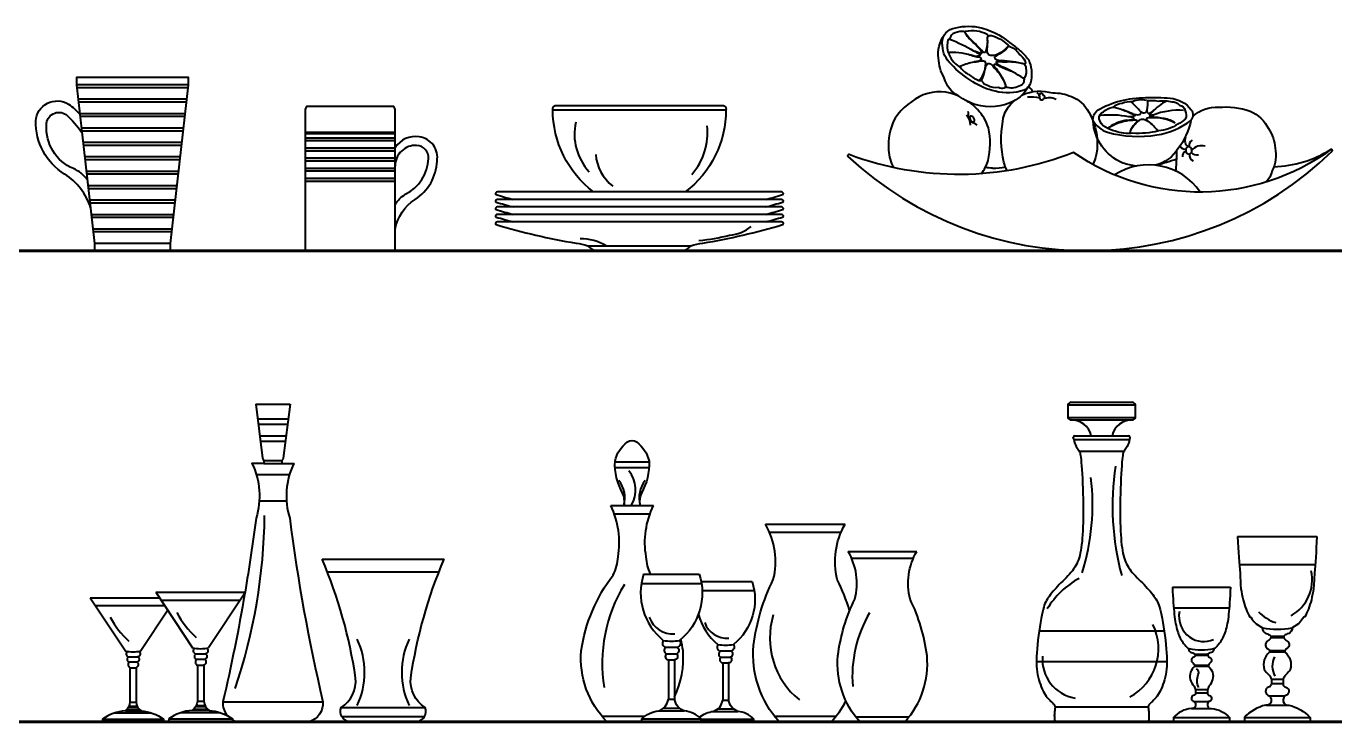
# Model space of a CAD drawing. Header units: millimetres. Extents: x -4763 to 645, y -25 to 217.
# Drawn here: x 308.6 to 399.8, y 103.8 to 152 of the extents above; entities that cross this region are included whole.
import ezdxf

# ---------------------------------------------------------------- set-up
doc = ezdxf.new("R2010")
doc.units = ezdxf.units.MM
doc.header["$LTSCALE"] = 0.5
doc.layers.add('acesssorios_coz', color=250, linetype='Continuous', lineweight=9)

msp = doc.modelspace()

# ---------------------------------------------------------------- hatches: boundary and pattern name
at = {"layer": 'acesssorios_coz', "lineweight": 40}
h = msp.add_hatch(color=7, dxfattribs=at)
h.paths.add_polyline_path([(334.17869, 144.61772), (327.93388, 144.61772), (327.93388, 144.51772), (334.17869, 144.51772)])
h.paths.add_polyline_path([(334.17869, 144.23238), (327.93388, 144.23238), (327.93388, 144.03238), (334.17869, 144.03238)])
h.paths.add_polyline_path([(334.17869, 143.53238), (327.93388, 143.53238), (327.93388, 143.33238), (334.17869, 143.33238)])
h.paths.add_polyline_path([(334.17869, 142.83238), (327.93388, 142.83238), (327.93388, 142.63238), (334.17869, 142.63238)])
h.paths.add_polyline_path([(334.17869, 142.13238), (327.93388, 142.13238), (327.93388, 141.93238), (334.17869, 141.93238)])
h.paths.add_polyline_path([(334.17869, 141.43238), (327.93388, 141.43238), (327.93388, 141.23238), (334.17869, 141.23238)])

# ---------------------------------------------------------------- linework, layer by layer
at = {"layer": 'acesssorios_coz', "color": 7, "lineweight": 40}
for p, q in [((319.85021, 147.89994), (312.10133, 147.89994)), ((319.85021, 147.69994), (312.10133, 147.69994)), ((319.73657, 146.89994), (312.21497, 146.89994)), ((319.71385, 146.69994), (312.2377, 146.69994)), ((319.62294, 145.89994), (312.32861, 145.89994)), ((345.09996, 146.17685), (357.09996, 146.17685)), ((319.60021, 145.69994), (312.35133, 145.69994)), ((319.5093, 144.89994), (312.44224, 144.89994)), ((319.48657, 144.69994), (312.46497, 144.69994)), ((327.93388, 144.61772), (334.17869, 144.61772)), ((327.93388, 144.51772), (334.17869, 144.51772)), ((327.93388, 144.23238), (334.17869, 144.23238)), ((327.93388, 144.03238), (334.17869, 144.03238)), ((319.39566, 143.89994), (312.55588, 143.89994)), ((319.37294, 143.69994), (312.57861, 143.69994)), ((327.93388, 143.53238), (334.17869, 143.53238)), ((327.93388, 143.33238), (334.17869, 143.33238)), ((319.28203, 142.89994), (312.66952, 142.89994)), ((319.2593, 142.69994), (312.69224, 142.69994)), ((327.93388, 142.83238), (334.17869, 142.83238)), ((327.93388, 142.63238), (334.17869, 142.63238)), ((319.16839, 141.89994), (312.78315, 141.89994)), ((319.14566, 141.69994), (312.80588, 141.69994)), ((327.93388, 142.13238), (334.17869, 142.13238)), ((327.93388, 141.93238), (334.17869, 141.93238)), ((327.93388, 141.43238), (334.17869, 141.43238)), ((319.05476, 140.89994), (312.89679, 140.89994)), ((319.03203, 140.69994), (312.91952, 140.69994)), ((327.93388, 141.23238), (334.17869, 141.23238)), ((318.94112, 139.89994), (313.01042, 139.89994)), ((318.91839, 139.69994), (313.03315, 139.69994)), ((318.82748, 138.89994), (313.12406, 138.89994)), ((318.80476, 138.69994), (313.14679, 138.69994)), ((318.71385, 137.89994), (313.2377, 137.89994)), ((318.69112, 137.69994), (313.26042, 137.69994)), ((318.60021, 136.89994), (313.35133, 136.89994)), ((347.52512, 136.74039), (354.6748, 136.74039)), ((381.01581, 125.89974), (385.23975, 125.89974)), ((324.51739, 125.76962), (326.8957, 125.76962)), ((380.79078, 125.7189), (385.46477, 125.7189)), ((324.64838, 124.7414), (326.76471, 124.7414)), ((324.69335, 124.38846), (326.71974, 124.38846)), ((380.79078, 124.85091), (385.46477, 124.85091)), ((381.01581, 124.67008), (385.23975, 124.67008)), ((324.79872, 123.56138), (326.61437, 123.56138)), ((324.84369, 123.20844), (326.5694, 123.20844)), ((381.15994, 123.4086), (381.15994, 123.46642)), ((381.1938, 123.32685), (385.06175, 123.32685)), ((381.27556, 123.58204), (384.97999, 123.58204)), ((385.09561, 123.4086), (385.09561, 123.46642)), ((381.57299, 122.50808), (384.68256, 122.50808)), ((325.08052, 121.85276), (326.33257, 121.85276)), ((325.08052, 121.66339), (326.33257, 121.66339)), ((349.40877, 121.76148), (351.76823, 121.76148)), ((349.41457, 121.37607), (351.76243, 121.37607)), ((324.55267, 120.89082), (326.86042, 120.89082)), ((324.7631, 119.06904), (326.64999, 119.06904)), ((349.10934, 118.73887), (352.07862, 118.73887)), ((349.35407, 118.16075), (351.83389, 118.16075)), ((359.84061, 117.44075), (365.34552, 117.44075)), ((360.1105, 116.90118), (365.07563, 116.90118)), ((392.545, 116.59854), (398.04366, 116.59854)), ((329.11679, 115.02518), (337.57399, 115.02518)), ((365.56734, 115.55789), (370.31477, 115.55789)), ((365.8001, 115.09256), (370.08202, 115.09256)), ((329.47736, 114.14282), (337.21342, 114.14282)), ((351.39462, 113.98564), (355.24722, 113.98564)), ((392.66637, 114.65201), (397.92229, 114.65201)), ((351.23906, 113.33044), (355.40278, 113.33044)), ((355.37907, 113.47422), (358.90839, 113.47422)), ((388.02977, 113.07338), (392.05809, 113.07338)), ((313.04688, 112.33999), (317.85074, 112.33999)), ((313.04688, 112.33999), (315.48862, 108.66109)), ((317.59439, 112.72622), (320.14601, 108.88177)), ((317.59439, 112.72622), (323.80612, 112.72622)), ((317.96158, 112.17299), (323.43893, 112.17299)), ((323.80612, 112.72622), (321.2545, 108.88177)), ((355.45128, 112.85178), (359.05617, 112.85178)), ((313.39825, 111.81058), (318.20211, 111.81058)), ((318.42092, 111.48091), (316.54937, 108.66109)), ((388.11869, 111.64736), (391.96918, 111.64736)), ((378.79653, 110.05039), (387.45902, 110.05039)), ((394.84485, 109.69577), (395.74381, 109.69577)), ((395.74381, 109.57848), (394.84485, 109.57848)), ((353.72522, 108.91001), (352.91662, 108.91001)), ((352.96467, 108.46204), (353.67717, 108.46204)), ((357.46249, 108.65237), (356.69432, 108.65237)), ((394.76098, 108.6904), (395.82767, 108.6904)), ((395.82767, 108.57311), (394.76098, 108.57311)), ((315.68708, 108.2514), (316.35091, 108.2514)), ((316.29882, 107.89089), (315.73917, 107.89089)), ((320.3534, 108.45365), (321.0471, 108.45365)), ((320.99267, 108.07691), (320.40783, 108.07691)), ((320.47393, 107.6691), (320.92658, 107.6691)), ((353.10557, 108.04606), (353.53627, 108.04606)), ((356.73997, 108.22679), (357.41685, 108.22679)), ((356.87382, 107.83162), (357.28299, 107.83162)), ((378.60919, 107.93062), (387.64636, 107.93062)), ((389.56492, 107.66886), (390.52295, 107.66886)), ((390.52295, 107.58293), (389.56688, 107.58293)), ((389.60486, 108.42688), (390.48301, 108.42688)), ((390.48301, 108.34095), (389.60486, 108.34095)), ((315.80241, 107.50064), (316.23557, 107.50064)), ((395.70003, 106.67581), (394.88863, 106.67581)), ((390.45094, 105.96431), (389.63693, 105.96431)), ((389.63693, 105.76286), (390.45094, 105.76286)), ((394.88863, 106.40084), (395.70003, 106.40084)), ((315.73429, 104.83385), (316.3037, 104.83385)), ((315.80241, 105.12069), (316.23557, 105.12069)), ((320.40273, 104.8823), (320.99777, 104.8823)), ((320.47393, 105.18205), (320.92658, 105.18205)), ((322.24526, 105.14411), (329.16783, 105.14411)), ((353.10557, 105.31683), (353.53627, 105.31683)), ((356.87382, 105.23885), (357.28299, 105.23885)), ((389.52981, 105.14594), (390.55806, 105.14594)), ((394.49296, 104.90568), (396.0957, 104.90568)), ((394.7424, 105.55874), (395.84626, 105.55874)), ((313.90336, 103.93884), (318.13462, 103.93884)), ((314.73534, 104.36217), (317.30265, 104.36217)), ((315.48872, 104.52152), (316.54927, 104.52152)), ((315.57473, 104.59801), (316.46326, 104.59801)), ((315.69539, 104.75736), (316.3426, 104.75736)), ((318.48942, 103.94701), (322.91109, 103.94701)), ((319.35884, 104.38939), (322.04167, 104.38939)), ((320.14612, 104.55592), (321.25439, 104.55592)), ((320.236, 104.63585), (321.16451, 104.63585)), ((320.36209, 104.80237), (321.03842, 104.80237)), ((330.4362, 104.75086), (336.25458, 104.75086)), ((330.48376, 104.11469), (336.20702, 104.11469)), ((348.49477, 104.14255), (351.48428, 104.14255)), ((351.26626, 103.9518), (355.37558, 103.9518)), ((352.43738, 104.50768), (354.20446, 104.50768)), ((352.76597, 104.70038), (353.87587, 104.70038)), ((355.37558, 103.94206), (359.03033, 103.94206)), ((356.23904, 104.47015), (357.91777, 104.47015)), ((356.55121, 104.65322), (357.60561, 104.65322)), ((360.43504, 104.14255), (364.75109, 104.14255)), ((366.07998, 104.08952), (369.80214, 104.08952)), ((379.89679, 104.79159), (386.35876, 104.79159)), ((388.09911, 104.0462), (391.98876, 104.0462)), ((389.34706, 104.66751), (390.74081, 104.66751)), ((393.01503, 104.0462), (397.57363, 104.0462)), ((313.90336, 103.75714), (318.12496, 103.75714)), ((318.48942, 103.75714), (322.90099, 103.75714)), ((323.20276, 103.75714), (328.21033, 103.75714)), ((331.01209, 103.75714), (335.67869, 103.75714)), ((348.84061, 103.75714), (352.34736, 103.75714)), ((351.26626, 103.75714), (355.37558, 103.75714)), ((355.12648, 103.75714), (359.03033, 103.75714)), ((360.7779, 103.75714), (364.40823, 103.75714)), ((366.37566, 103.75714), (369.50646, 103.75714)), ((379.88955, 103.75714), (386.36601, 103.75714)), ((388.09911, 103.75714), (391.98876, 103.75714)), ((393.01503, 103.75714), (397.57363, 103.75714))]:
    msp.add_line(p, q, dxfattribs=at)
at = {"layer": 'acesssorios_coz', "color": 7, "lineweight": 60}
for p, q in [((399.75943, 136.39994), (244.53958, 136.39994)), ((399.75943, 103.75714), (244.53958, 103.75714))]:
    msp.add_line(p, q, dxfattribs=at)
at = {"layer": 'acesssorios_coz', "color": 7, "lineweight": 40}
for points in [[(373.23874, 147.11803, -0.21966718), (372.22378, 148.38588, -0.12573822), (371.82908, 149.75235, -0.19344423), (372.21747, 151.34797)], [(372.11205, 150.61005, -0.4052327), (372.80685, 151.80433, -0.11187419), (374.57167, 151.90154, -0.12521211), (376.75336, 150.83224, -0.01536886), (377.39259, 150.34619, -0.06996048), (378.0735, 149.62407, -0.14546162), (378.24025, 148.23537, -0.25521329), (377.75389, 147.52714, -0.14659842), (375.75284, 147.4577, -0.09370881), (374.21037, 148.11039, -0.07056557), (372.68179, 149.34633, -0.21118704), (372.11205, 150.61005)], [(376.66278, 150.59306, -0.05967314), (376.13421, 150.13879, -0.17940154), (375.49591, 149.9306, -0.36799193), (375.25212, 150.06349, 0.0049092), (375.19699, 150.21108, -0.03082449), (375.24554, 150.86123, -0.16149321), (375.24554, 151.27266, 0.21757771), (375.21203, 150.94256, -0.08271326), (375.07782, 150.15573, -0.45121092), (374.87308, 150.21108, 0.04536364), (374.62783, 150.47989, 0.01270854), (373.95777, 151.13871, -0.08488384), (373.66922, 151.55375, 0.12193877), (373.45873, 151.60452, 0.11305103), (372.82725, 151.43044, 0.18353602), (372.58773, 151.07502, -0.03554692), (374.25649, 150.26562, -0.04230817), (374.72277, 150.08457, 0.69284007), (374.8177, 150.14783, 0.1025415), (374.74767, 150.29671, 0.00984161), (374.05352, 151.02389, -0.14604652), (373.66922, 151.55375, -0.41440705), (373.72003, 151.62628, -0.16831399), (375.19347, 151.41549, -0.24298794), (375.24554, 151.27266, -0.19498466), (375.49448, 151.32051, -0.12469086), (376.64219, 150.64593, 0.46553581), (376.71648, 150.57477, -0.16586591), (377.42061, 150.04504, 0.25341362), (377.53929, 149.93435, -0.15168387), (377.84784, 149.43625, -0.34316758), (377.77663, 149.33347, 0.06064989), (376.57781, 149.49251)], [(374.25649, 150.26562, -0.02593871), (374.65947, 150.02923, -0.57701194), (374.61874, 149.90171, -0.16418269), (374.3032, 149.88871, 0.08091615), (372.58773, 150.14656, 0.33354463), (372.55869, 149.97973, 0.17602815), (373.36437, 149.08755, -0.38190512), (373.36801, 149.21949, -0.07448864), (374.30185, 149.48999, 0.18577466), (374.79397, 149.64973, 0.3966691), (374.70694, 149.79204, 0.02323634), (374.3181, 149.85431, 0.04831733), (373.4559, 150.08704)], [(377.00396, 148.78439, -0.02143469), (376.213, 149.09765, 0.05339122), (375.78684, 149.30666, 0.688602), (375.66421, 149.20862, -0.05961496), (376.25906, 148.33794, -0.0421386), (376.46331, 147.8787, 0.42154101), (376.58199, 147.72848, 0.19545414), (377.52346, 147.88661, 0.37339328), (377.76872, 148.22658, 0.73050777), (377.68961, 148.35308, 0.06326803), (376.26943, 149.12584, -0.12167487), (375.86825, 149.40789, -0.97753883), (375.91258, 149.50977, -0.01523838), (376.5798, 149.4924)], [(374.81424, 148.20918, 0.07585191), (375.04755, 149.00264, -0.14066013), (375.19746, 149.34138, -0.36030562), (375.48026, 149.31891, -0.08261183), (375.68632, 149.07885, -0.09101377), (376.28228, 148.29488)], [(378.36645, 147.40992, 0.14325774), (378.04817, 147.76628, -0.14665356), (377.01662, 146.76584, -0.18681779), (374.43695, 146.51227, -0.08924778), (373.23874, 147.11803, 0.19466365), (370.76917, 147.21826, 0.12390043), (368.81303, 145.60045, 0.13634407), (368.36784, 143.36248, 0.13030757), (368.72253, 142.15926, 0.13030757)], [(313.07068, 139.36969, 0.18321003), (311.26915, 141.71256, -0.26065728), (309.26902, 145.3962, -0.55921148), (311.54855, 146.56732, -0.05090415), (312.33337, 145.85801)], [(374.78616, 141.74085, 0.08855477), (375.26157, 142.64794, 0.11157859), (375.28855, 144.91288, 0.12393522), (374.51958, 146.19365, 0.10145282), (373.81081, 146.76168)], [(376.57809, 141.94871, -0.06989271), (376.34327, 142.54534, -0.09347331), (376.27278, 145.36279, -0.20680366), (377.1394, 146.83561)], [(377.60428, 147.18899, -0.18492349), (379.74055, 147.33501, -0.11787402), (381.03743, 147.08144, -0.18878024), (382.23564, 146.01081, -0.17772202), (382.75722, 143.03839)], [(382.52989, 145.39825, -0.24110206), (382.83909, 146.14015, -0.13228884), (386.16179, 147.01315, -0.04381602), (387.87712, 146.97078, -0.21382659), (389.34004, 146.17568, -0.32038292), (389.31437, 145.43188)], [(386.25539, 146.81049, -0.07617632), (387.03537, 146.77931, -0.0901114), (387.98694, 146.71696, -0.24256296), (388.51732, 146.49871, -0.32045988), (388.90731, 146.10898, -0.24670617), (388.92291, 145.53217, -0.09180132), (388.40813, 145.17362, -0.11806647), (387.06657, 144.70594, -0.08238798), (385.27262, 144.55005, -0.1160849), (384.05585, 144.69035, -0.08418132), (383.39874, 144.95851, -0.2481723), (382.96388, 145.54776, -0.38834645), (383.26027, 146.03103, -0.14635153), (383.89986, 146.3584, -0.06959635), (385.24143, 145.88973, -0.07032941), (385.40709, 145.80144, -0.54918355), (385.41814, 145.74257, -0.10703321), (385.0095, 145.68371, 0.07825407), (383.04363, 145.76889, 0.21166594), (382.96524, 145.71373)], [(312.8513, 141.30027, 0.14516095), (311.88315, 142.09207, -0.31735266), (310.01736, 145.11575, -0.61176751), (311.37529, 145.83386, -0.06019028), (312.47681, 144.59574)], [(347.92274, 140.47685, -0.2339032), (345.09996, 146.17685, -0.44632565), (345.32435, 146.47685), (356.87557, 146.47685, -0.44632565), (357.09996, 146.17685, -0.2339032), (354.27718, 140.47685)], [(389.43829, 145.71812, -0.19334224), (391.22762, 146.34388, -0.10711337), (393.41018, 146.08134, -0.17595866), (394.68333, 144.86961, -0.13581881), (395.14814, 143.51651, -0.1745798), (394.94605, 141.96146, -0.16712795), (394.46443, 141.14216)], [(385.53443, 142.26949, -0.05645787), (384.59197, 142.48233, -0.28613743), (382.52989, 145.39825, 0.1619699), (383.5397, 144.61114, 0.10695032), (386.95317, 144.4316, 0.12680612), (389.31437, 145.43188, -0.10777992), (388.41609, 143.45697, -0.19660373), (386.85051, 142.32844)], [(383.58263, 144.85664, -0.3777422), (383.70531, 144.98584, -0.13033282), (385.27262, 145.45423, -0.12481238), (385.51053, 145.47076, -0.37724069), (385.57089, 145.40289, -0.17976445), (385.48035, 145.24455, 0.03871941), (385.31728, 145.06513, 0.12457065), (385.06889, 144.53411, 0.03302684), (385.11574, 144.67799, -0.12638449), (385.70671, 145.41797, -0.21104739), (385.95194, 145.51816, -0.20553592), (386.22052, 145.44173, -0.03632929), (386.623, 145.14959)], [(334.17869, 137.89994, -0.20769257), (335.55233, 139.96176, 0.24707565), (337.07973, 142.6063, 0.43025517), (335.84323, 144.29682, 0.30660533), (334.17869, 143.53238, 0.30660533)], [(334.17869, 139.60687, -0.11290477), (334.86967, 140.31135, 0.27724823), (336.48456, 142.79397, 0.41886567), (335.66363, 143.70417, 0.43375491), (334.17869, 142.2715, 0.43375491)], [(399.03984, 143.43265, -0.31969755), (381.17253, 143.21529, -0.18762377), (365.63562, 143.06807, 0.82208973), (365.55275, 142.93474, 0.40030499), (399.09566, 143.29535)], [(388.32916, 143.05621, -0.01784544), (388.34746, 143.35277, -0.01784544)], [(382.75722, 143.03839, -0.04428831), (382.51622, 142.38158, -0.04428831)], [(359.85681, 139.95762, 0.00682577), (361.02175, 140.29126, 0.56585548), (361.07469, 140.37628, 0.33806657), (360.88111, 140.47685), (341.31881, 140.47685, 0.33806657), (341.12523, 140.37628, 0.56004989), (341.17817, 140.29126, 0.00682577), (342.34311, 139.95762)], [(359.85681, 139.4384, 0.00682577), (361.02175, 139.77204, 0.56585548), (361.07469, 139.85706, 0.33806657), (360.88111, 139.95762), (341.31881, 139.95762, 0.33806657), (341.12523, 139.85706, 0.56004989), (341.17817, 139.77204, 0.00682577), (342.34311, 139.4384)], [(359.85681, 138.91917, 0.00682577), (361.02175, 139.25281, 0.56585548), (361.07469, 139.33783, 0.33806657), (360.88111, 139.4384), (341.31881, 139.4384, 0.33806657), (341.12523, 139.33783, 0.56004989), (341.17817, 139.25281, 0.00682577), (342.34311, 138.91917)], [(359.85681, 138.39994, 0.00682577), (361.02175, 138.73358, 0.56585548), (361.07469, 138.8186, 0.33806657), (360.88111, 138.91917), (341.31881, 138.91917, 0.33806657), (341.12523, 138.8186, 0.56004989), (341.17817, 138.73358, 0.00682577), (342.34311, 138.39994)], [(361.02175, 138.21436, 0.56004989), (361.07469, 138.29938, 0.33806657), (360.88111, 138.39994), (341.31881, 138.39994, 0.33806657), (341.12523, 138.29938, 0.56004989), (341.17817, 138.21436, 0.03202058), (346.70951, 136.92759, -0.0483831), (347.52512, 136.74039, 0.13943558), (348.06177, 136.39994), (354.13816, 136.39994, 0.13943558), (354.6748, 136.74039, -0.0483831), (355.49041, 136.92759, 0.03202058), (361.02175, 138.21436)], [(381.01581, 125.89974, 0.28896052), (380.79078, 125.7189), (380.79078, 124.85091, 0.28896052), (381.01581, 124.67008, 0.28896052)], [(385.23975, 124.67008, 0.28896052), (385.46477, 124.85091), (385.46477, 125.7189, 0.28896052), (385.23975, 125.89974, 0.28896052)], [(324.51739, 125.76962), (324.99601, 122.0128, 0.10116256), (325.08052, 121.85276), (325.08052, 121.66339), (324.25068, 121.66339, -0.19011448), (324.54327, 117.86603, -0.01009289), (323.77348, 112.72622, -0.01009289)], [(326.8957, 125.76962), (326.41708, 122.0128, -0.10116256), (326.33257, 121.85276), (326.33257, 121.66339), (327.16241, 121.66339, 0.19011448), (326.86982, 117.86603, 0.02511921), (329.16783, 105.14411, -0.36363411), (328.21033, 103.75714)], [(350.04321, 118.73887, 0.14501747), (349.94026, 119.59465, -0.14027671), (349.41094, 121.81827, -0.18437674), (350.272, 123.1503, -0.31604941), (350.905, 123.1503, -0.18437674), (351.76606, 121.81827, -0.14027671), (351.23674, 119.59465, 0.14501747), (351.13379, 118.73887)], [(348.84061, 103.75714, -0.21604832), (347.06457, 108.67326, -0.12761158), (349.28461, 113.92205, 0.09345883), (349.61762, 115.1788, 0.15742759), (349.10934, 118.73887, 0.15742759)], [(351.87377, 113.98564, -0.08841927), (351.57034, 115.1788, -0.15742759), (352.07862, 118.73887)], [(360.7779, 103.75714, -0.20912499), (359.01509, 109.04386, -0.08539901), (360.37787, 113.60591, 0.19379588), (359.84061, 117.44075, 0.15502391)], [(365.66624, 111.44354, 0.04149549), (364.80827, 113.60591, -0.19379588), (365.34552, 117.44075)], [(392.545, 116.59854), (392.5666, 116.19691), (392.58757, 115.82319), (392.60831, 115.47528), (392.62923, 115.15108), (392.65074, 114.84851), (392.67325, 114.56545), (392.69718, 114.29983), (392.72293, 114.04954), (392.75088, 113.22552), (392.78127, 113.00112), (392.8143, 112.78835), (392.85017, 112.58643), (392.8891, 112.39455), (392.93129, 112.21191), (392.97694, 112.0377), (393.02625, 111.87114), (393.07935, 111.71158), (393.13602, 111.55906), (393.19597, 111.41374), (393.2589, 111.27582), (393.32451, 111.14549), (393.39249, 111.02293), (393.46257, 110.99388), (393.53443, 110.88742), (393.6076, 110.78919), (393.68093, 110.69888), (393.75306, 110.61608), (393.82266, 110.54038), (394.264, 110.26814), (394.264, 110.14818, 0.25389954), (394.61841, 109.8382, -0.11726254), (394.84485, 109.69577), (394.84485, 109.57848, -0.19396828), (394.66873, 109.38997, 0.55196429), (394.59954, 108.82865, -0.19803375), (394.76098, 108.6904), (394.76098, 108.57311, 0.29877609), (394.38845, 107.38419, 0.08797118), (394.70902, 107.00503, -0.13119328), (394.88863, 106.67581), (394.88863, 106.40084, -0.38403873), (394.69079, 106.15164, 0.76357459), (394.7424, 105.55874, -0.17954348), (394.88003, 105.29236), (394.88003, 105.15487, -0.37024512), (394.49296, 104.90568, 0.14785921), (393.01503, 104.0462), (393.01503, 103.75714)], [(398.04366, 116.59854), (398.02205, 116.19691), (398.00109, 115.82319), (397.98035, 115.47528), (397.95943, 115.15108), (397.93792, 114.84851), (397.9154, 114.56545), (397.89148, 114.29983), (397.86573, 114.04954), (397.83778, 113.22552), (397.80739, 113.00112), (397.77436, 112.78835), (397.73848, 112.58643), (397.69956, 112.39455), (397.65737, 112.21191), (397.61172, 112.0377), (397.56241, 111.87114), (397.50931, 111.71158), (397.45263, 111.55906), (397.39268, 111.41374), (397.32976, 111.27582), (397.26415, 111.14549), (397.19616, 111.02293), (397.12609, 110.99388), (397.05423, 110.88742), (396.98106, 110.78919), (396.90773, 110.69888), (396.8356, 110.61608), (396.766, 110.54038), (396.32466, 110.26814), (396.32466, 110.14818, -0.25389954), (395.97025, 109.8382, 0.11726254), (395.74381, 109.69577), (395.74381, 109.57848, 0.19396828), (395.91993, 109.38997, -0.55196429), (395.98911, 108.82865, 0.19803375), (395.82767, 108.6904), (395.82767, 108.57311, -0.29877609), (396.20021, 107.38419, -0.08797118), (395.87964, 107.00503, 0.13119328), (395.70003, 106.67581), (395.70003, 106.40084, 0.38403873), (395.89787, 106.15164, -0.76357459), (395.84626, 105.55874, 0.17954348), (395.70863, 105.29236), (395.70863, 105.15487, 0.37024512), (396.0957, 104.90568, -0.14785921), (397.57363, 104.0462), (397.57363, 103.75714)], [(331.01209, 103.75714, -0.48380821), (330.4362, 104.75086, 0.28694982), (331.43092, 106.79061, 0.06420072), (329.11679, 115.02518, 0.06420072)], [(335.67869, 103.75714, 0.48380821), (336.25458, 104.75086, -0.28694982), (335.25985, 106.79061, -0.06420072), (337.57399, 115.02518, -0.06420072)], [(366.37566, 103.75714, -0.20912499), (364.85541, 108.3164, -0.08539901), (366.03067, 112.25072, 0.19379588), (365.56734, 115.55789, 0.15502391)], [(369.50646, 103.75714, 0.20912499), (371.0267, 108.3164, 0.08539901), (369.85144, 112.25072, -0.19379588), (370.31477, 115.55789, -0.15502391)], [(351.39462, 113.98564, 0.31097832), (352.75592, 109.39243, 0.52759264), (352.91662, 108.91001, 0.56319444), (352.96467, 108.46204, 0.62857659), (353.10557, 108.04606), (353.10557, 105.31683)], [(355.24722, 113.98564, -0.31097832), (353.88592, 109.39243, -0.52759264), (353.72522, 108.91001, -0.56319444), (353.67717, 108.46204, -0.62857659), (353.53627, 108.04606), (353.53627, 105.31683)], [(358.90839, 113.47422, -0.31097832), (357.61516, 109.11066, -0.52759264), (357.46249, 108.65237, -0.56319444), (357.41685, 108.22679, -0.62857659), (357.28299, 107.83162), (357.28299, 105.23885)], [(388.02977, 113.07338), (388.0456, 112.77915), (388.06096, 112.50536), (388.07615, 112.25048), (388.09148, 112.01298), (388.10724, 111.79131), (388.12373, 111.58395), (388.14126, 111.38935), (388.16013, 111.20599), (388.1806, 111.03248), (388.20286, 110.86809), (388.22706, 110.71222), (388.25334, 110.56429), (388.28186, 110.42372), (388.31277, 110.28991), (388.34621, 110.16229), (388.38234, 110.04027), (388.42124, 109.92338), (388.46276, 109.81163), (388.50668, 109.70517), (388.55278, 109.60414), (388.60084, 109.50866), (388.65065, 109.41887), (388.70198, 109.33491), (388.75463, 109.25692), (388.80824, 109.18496), (388.86195, 109.11879), (388.9148, 109.05814), (388.96579, 109.00268), (389.01394, 108.95213), (389.05828, 108.90618), (389.09782, 108.86453), (389.17933, 108.82689), (389.17933, 108.82689), (389.17933, 108.71535, 0.27514574), (389.43897, 108.53122, -0.11726254), (389.60486, 108.42688), (389.60486, 108.34095, -0.19396828), (389.47583, 108.20285, 0.61739744), (389.4359, 107.83458, -0.1468222), (389.56492, 107.66886), (389.56492, 107.58293, 0.2901822), (389.2705, 106.69045, 0.12354094), (389.54083, 106.21784, 0.00385254), (389.63693, 105.96431), (389.63693, 105.76286, -0.38403873), (389.492, 105.58031, 0.76357459), (389.52981, 105.14594, -0.17954348), (389.63063, 104.95079), (389.63063, 104.85007, -0.37024512), (389.34706, 104.66751, 0.18775106), (388.09911, 104.0462), (388.09911, 103.75714)], [(392.05809, 113.07338), (392.04227, 112.77915), (392.02691, 112.50536), (392.01172, 112.25048), (391.99639, 112.01298), (391.98063, 111.79131), (391.96414, 111.58395), (391.94661, 111.38935), (391.92774, 111.20599), (391.90727, 111.03248), (391.88501, 110.86809), (391.86081, 110.71222), (391.83452, 110.56429), (391.806, 110.42372), (391.7751, 110.28991), (391.74166, 110.16229), (391.70553, 110.04027), (391.66663, 109.92338), (391.62511, 109.81163), (391.58119, 109.70517), (391.53509, 109.60414), (391.48703, 109.50866), (391.43722, 109.41887), (391.38588, 109.33491), (391.33324, 109.25692), (391.27963, 109.18496), (391.22591, 109.11879), (391.17307, 109.05814), (391.12208, 109.00268), (391.07393, 108.95213), (391.02959, 108.90618), (390.99005, 108.86453), (390.90854, 108.82689), (390.90854, 108.82689), (390.90854, 108.71535, -0.27514574), (390.6489, 108.53122, 0.11726254), (390.48301, 108.42688), (390.48301, 108.34095, 0.19396828), (390.61203, 108.20285, -0.61739744), (390.65197, 107.83458, 0.1468222), (390.52295, 107.66886), (390.52295, 107.58293, -0.2901822), (390.81737, 106.69045, -0.12354094), (390.54703, 106.21784, -0.00385254), (390.45094, 105.96431), (390.45094, 105.76286, 0.38403873), (390.59587, 105.58031, -0.76357459), (390.55806, 105.14594, 0.17954348), (390.45724, 104.95079), (390.45724, 104.85007, 0.37024512), (390.74081, 104.66751, -0.18775106), (391.98876, 104.0462), (391.98876, 103.75714)], [(323.76218, 112.66002, -0.01489207), (322.24526, 105.14411, 0.20234945), (322.55255, 104.1714)], [(355.18684, 111.19689, 0.15889726), (356.54166, 109.11066, 0.52759264), (356.69432, 108.65237, 0.56319444), (356.73997, 108.22679, 0.62857659), (356.87382, 107.83162), (356.87382, 105.23885)], [(388.51502, 111.39291, 0.29446056), (389.23455, 109.62339, 0.27215768), (390.88147, 109.46013, 0.19459058)], [(353.53627, 105.46979, 0.13081016), (354.12339, 108.67326, 0.01781655), (353.97714, 109.46829)], [(315.63135, 108.63222, 0.66037591), (315.68708, 108.2514, 0.60603986), (315.73917, 107.89089, 0.51898118), (315.80241, 107.50064), (315.80241, 105.12069, -0.23012824), (315.46373, 104.50306, 0.14072225), (313.90336, 103.93884), (313.90336, 103.75714)], [(316.40663, 108.63222, -0.66037591), (316.35091, 108.2514, -0.60603986), (316.29882, 107.89089, -0.51898118), (316.23557, 107.50064), (316.23557, 105.12069, 0.23012824), (316.57426, 104.50306, -0.14072225), (318.13462, 103.93884), (318.13462, 103.75714)], [(320.29517, 108.8516, 0.66037591), (320.3534, 108.45365, 0.60603986), (320.40783, 108.07691, 0.51898118), (320.47393, 107.6691), (320.47393, 105.18205, -0.23012824), (320.12, 104.53663, 0.14072225), (318.48942, 103.94701), (318.48942, 103.75714)], [(321.10534, 108.8516, -0.66037591), (321.0471, 108.45365, -0.60603986), (320.99267, 108.07691, -0.51898118), (320.92658, 107.6691), (320.92658, 105.18205, 0.23012824), (321.28051, 104.53663, -0.14072225), (322.91109, 103.94701), (322.91109, 103.75714)], [(389.85583, 106.12242, -0.21353048), (389.82298, 107.03186, 0.40485492), (389.69628, 107.41626, 0.40485492)], [(351.26626, 103.75714), (351.26626, 103.9518, -0.17832976), (352.43738, 104.50768, 0.27507178), (353.10557, 105.31683, 0.28974725)], [(355.37558, 103.75714), (355.37558, 103.9518, 0.17832976), (354.20446, 104.50768, -0.27507178), (353.53627, 105.31683, -0.28974725)], [(355.25709, 104.06281, -0.1526717), (356.23904, 104.47015, 0.27507178), (356.87382, 105.23885)], [(359.03033, 103.75714), (359.03033, 103.94206, 0.17832976), (357.91777, 104.47015, -0.27507178), (357.28299, 105.23885, -0.28974725)], [(364.40823, 103.75714, 0.06345312), (365.4115, 105.20051, 0.06345312)], [(322.91109, 103.87686, 0.06030019), (323.20276, 103.75714)]]:
    msp.add_lwpolyline(points, format="xyb", dxfattribs=at)
msp.add_lwpolyline([(318.60021, 136.39994), (318.60021, 136.89994), (319.85021, 147.89994), (319.85021, 148.39994), (312.10133, 148.39994), (312.10133, 147.89994), (313.35133, 136.89994), (313.35133, 136.39994)], close=True, dxfattribs=at)
msp.add_lwpolyline([(327.93388, 146.20028), (327.93388, 136.39994), (334.17869, 136.39994), (334.17869, 146.19994, 0.08746477), (334.07869, 146.39994), (328.041, 146.39994, 0.02060638)], format="xyb", close=True, dxfattribs=at)
for points in [[(381.1938, 123.32685), (381.22631, 123.17868), (381.26552, 123.05036), (381.30957, 122.93951), (381.35664, 122.84376), (381.40487, 122.76075), (381.45242, 122.6881), (381.49745, 122.62344), (381.5381, 122.5644), (381.57299, 122.50808), (381.60257, 122.44934), (381.62774, 122.38254), (381.6494, 122.30202), (381.66846, 122.20212), (381.68583, 122.07718), (381.70239, 121.92154), (381.71907, 121.72954), (381.73652, 121.49748), (381.75444, 121.22953), (381.77229, 120.9318), (381.78953, 120.61041), (381.80562, 120.27147), (381.82002, 119.9211), (381.83219, 119.56543), (381.84159, 119.21057), (381.84778, 118.86182), (381.85073, 118.52125), (381.85052, 118.1901), (381.84723, 117.86963), (381.84092, 117.56107), (381.83168, 117.26569), (381.81958, 116.98472), (381.80469, 116.71941), (381.78705, 116.47065), (381.76644, 116.23787), (381.74261, 116.02015), (381.71531, 115.81654), (381.68429, 115.62613), (381.64929, 115.44798), (381.61005, 115.28116), (381.56634, 115.12474), (381.51783, 114.97772), (381.46408, 114.83881), (381.40458, 114.70668), (381.33881, 114.57995), (381.26627, 114.45728), (381.18645, 114.33732), (381.09884, 114.21871), (381.00294, 114.10011), (380.89862, 113.98044), (380.78732, 113.85981), (380.67085, 113.73861), (380.55103, 113.61725), (380.42968, 113.49611), (380.30861, 113.37559), (380.18965, 113.25608), (380.07461, 113.13797), (379.96502, 113.02161), (379.86127, 112.90714), (379.76347, 112.79463), (379.67172, 112.68417), (379.58612, 112.57583), (379.50677, 112.46971), (379.43377, 112.36589), (379.36724, 112.26444), (379.30708, 112.16466), (379.25239, 112.06274), (379.20212, 111.95406), (379.15518, 111.83401), (379.11048, 111.69798), (379.06697, 111.54136), (379.02355, 111.35955), (378.97916, 111.14794), (378.93307, 110.90383), (378.88609, 110.63217), (378.83937, 110.33984), (378.79406, 110.0337), (378.75132, 109.72064), (378.71231, 109.4075), (378.67818, 109.10118), (378.6501, 108.80852), (378.62903, 108.53493), (378.61522, 108.27983), (378.60874, 108.04116), (378.60965, 107.81687), (378.61802, 107.60492), (378.6339, 107.40323), (378.65737, 107.20976), (378.68849, 107.02246), (378.72717, 106.83977), (378.77272, 106.66215), (378.82432, 106.49056), (378.88112, 106.32598), (378.9423, 106.16935), (379.00701, 106.02165), (379.07441, 105.88384), (379.14368, 105.75687), (379.21398, 105.64146), (379.28448, 105.53721), (379.35432, 105.44349), (379.4227, 105.35967), (379.48875, 105.28508), (379.55166, 105.2191), (379.61059, 105.16108), (379.66469, 105.11038), (379.71328, 105.06621), (379.75621, 105.02718), (379.79348, 104.99173), (379.8251, 104.95835), (379.85107, 104.92548), (379.87138, 104.89158), (379.88603, 104.85511), (379.89503, 104.81453), (379.89855, 104.76864), (379.89747, 104.71758), (379.89286, 104.66184), (379.88577, 104.60189), (379.87728, 104.53821), (379.86842, 104.4713), (379.86028, 104.40162), (379.8539, 104.32966), (379.85014, 104.25596), (379.84906, 104.18127), (379.85047, 104.10638), (379.85424, 104.0321), (379.86019, 103.95924), (379.86817, 103.88858), (379.878, 103.82095), (379.88955, 103.75714)], [(385.06175, 123.32685), (385.02924, 123.17868), (384.99004, 123.05036), (384.94598, 122.93951), (384.89891, 122.84376), (384.85068, 122.76075), (384.80313, 122.6881), (384.75811, 122.62344), (384.71745, 122.5644), (384.68256, 122.50808), (384.65298, 122.44934), (384.62781, 122.38254), (384.60615, 122.30202), (384.58709, 122.20212), (384.56973, 122.07718), (384.55316, 121.92154), (384.53648, 121.72954), (384.51904, 121.49748), (384.50112, 121.22953), (384.48326, 120.9318), (384.46602, 120.61041), (384.44993, 120.27147), (384.43553, 119.9211), (384.42336, 119.56543), (384.41396, 119.21057), (384.40777, 118.86182), (384.40482, 118.52125), (384.40503, 118.1901), (384.40833, 117.86963), (384.41463, 117.56107), (384.42387, 117.26569), (384.43597, 116.98472), (384.45086, 116.71941), (384.46851, 116.47065), (384.48912, 116.23787), (384.51295, 116.02015), (384.54024, 115.81654), (384.57127, 115.62613), (384.60627, 115.44798), (384.6455, 115.28116), (384.68922, 115.12474), (384.73772, 114.97772), (384.79147, 114.83881), (384.85097, 114.70668), (384.91674, 114.57995), (384.98928, 114.45728), (385.0691, 114.33732), (385.15671, 114.21871), (385.25261, 114.10011), (385.35693, 113.98044), (385.46823, 113.85981), (385.5847, 113.73861), (385.70452, 113.61725), (385.82588, 113.49611), (385.94694, 113.37559), (386.06591, 113.25608), (386.18095, 113.13797), (386.29054, 113.02161), (386.39428, 112.90714), (386.49208, 112.79463), (386.58384, 112.68417), (386.66944, 112.57583), (386.74879, 112.46971), (386.82178, 112.36589), (386.88831, 112.26444), (386.94848, 112.16466), (387.00316, 112.06274), (387.05343, 111.95406), (387.10038, 111.83401), (387.14507, 111.69798), (387.18858, 111.54136), (387.232, 111.35955), (387.2764, 111.14794), (387.32248, 110.90383), (387.36946, 110.63217), (387.41618, 110.33984), (387.46149, 110.0337), (387.50423, 109.72064), (387.54324, 109.4075), (387.57737, 109.10118), (387.60545, 108.80852), (387.62652, 108.53493), (387.64033, 108.27983), (387.64681, 108.04116), (387.6459, 107.81687), (387.63753, 107.60492), (387.62165, 107.40323), (387.59818, 107.20976), (387.56706, 107.02246), (387.52838, 106.83977), (387.48283, 106.66215), (387.43123, 106.49056), (387.37443, 106.32598), (387.31326, 106.16935), (387.24855, 106.02165), (387.18114, 105.88384), (387.11187, 105.75687), (387.04157, 105.64146), (386.97108, 105.53721), (386.90123, 105.44349), (386.83286, 105.35967), (386.7668, 105.28508), (386.70389, 105.2191), (386.64497, 105.16108), (386.59086, 105.11038), (386.54228, 105.06621), (386.49934, 105.02718), (386.46207, 104.99173), (386.43045, 104.95835), (386.40448, 104.92548), (386.38417, 104.89158), (386.36952, 104.85511), (386.36052, 104.81453), (386.357, 104.76864), (386.35808, 104.71758), (386.36269, 104.66184), (386.36978, 104.60189), (386.37828, 104.53821), (386.38713, 104.4713), (386.39528, 104.40162), (386.40166, 104.32966), (386.40541, 104.25596), (386.4065, 104.18127), (386.40508, 104.10638), (386.40131, 104.0321), (386.39536, 103.95924), (386.38739, 103.88858), (386.37755, 103.82095), (386.36601, 103.75714)]]:
    msp.add_lwpolyline(points, dxfattribs=at)
for centre, radius, start, end in [((373.6644, 150.52938), 1.24582, 167.1414458, 197.8956252), ((372.66376, 150.86632), 0.22211, 110.0188095, 195.5882285), ((375.50338, 151.26415), 1.3383, 295.7806576, 329.5635063), ((372.53329, 150.23736), 0.10587, 239.0555545, 300.9444455), ((375.15498, 142.45117), 7.09034, 91.5109274, 96.9107406), ((374.97728, 149.42896), 0.11047, 7.9097873, 94.8074747), ((375.83447, 149.81501), 0.13216, 170.1726895, 255.6722874), ((377.5856, 147.03831), 3.37274, 116.4096114, 123.9045572), ((376.15432, 150.19291), 0.61667, 235.1299083, 272.83143), ((375.911, 142.46271), 7.11955, 74.808604, 87.7960864), ((374.58544, 149.97252), 1.50805, 215.9327688, 244.9713269), ((375.20044, 149.96797), 1.85061, 227.3840748, 251.7178896), ((373.72374, 149.20614), 1.33936, 311.9981369, 351.2609506), ((382.77838, 148.53972), 7.74468, 173.293535, 176.5731683), ((377.8783, 149.32784), 0.10182, 176.8316951, 252.5940325), ((376.95038, 148.81117), 0.96866, 333.3575358, 14.6859866), ((377.73782, 149.1142), 0.16023, 338.9881842, 46.6366799), ((374.68489, 148.34124), 0.14575, 243.525787, 328.9742752), ((375.02446, 148.25425), 0.21499, 176.8377929, 207.3671894), ((375.38319, 148.49315), 0.64513, 211.5669951, 254.729515), ((375.84859, 149.15635), 1.43397, 243.7019463, 275.2863689), ((376.22118, 148.20678), 0.53535, 243.3082709, 287.7284264), ((376.35749, 147.81661), 0.12269, 282.5722362, 30.4029942), ((377.72626, 148.5207), 0.16969, 256.1433673, 302.0027856), ((378.2123, 144.60975), 2.44066, 75.1366741, 95.4976845), ((378.43119, 147.00289), 0.40861, 355.2065519, 54.3725248), ((378.94527, 147.15536), 0.13782, 359.2495169, 176.6912555), ((378.96371, 146.97895), 0.12576, 184.6532312, 335.3437388), ((379.47495, 145.91552), 1.08609, 63.114171, 111.4368042), ((379.07638, 147.04011), 0.11364, 308.2083267, 86.6205378), ((385.18835, 145.01047), 1.72413, 87.1984108, 112.1088649), ((385.86171, 145.46241), 1.4001, 74.3333078, 114.8819252), ((384.26276, 146.64021), 2.06224, 346.8581808, 4.9100273), ((389.60571, 143.19569), 4.09994, 118.9862039, 136.2263075), ((372.98793, 145.9119), 0.90954, 345.6726274, 9.2966932), ((384.73503, 145.16157), 1.45943, 97.7020195, 124.9081909), ((380.58255, 135.24777), 11.63386, 66.1907961, 69.8668933), ((374.20049, 135.45521), 15.72597, 42.3078455, 45.6916062), ((385.59085, 146.66846), 0.83716, 248.1331129, 279.1303749), ((385.73024, 145.98005), 0.1383, 267.2864648, 332.1706884), ((386.11022, 146.43474), 0.48336, 234.6345307, 266.5091422), ((385.7119, 145.95514), 0.14612, 344.2523984, 35.7764939), ((386.05586, 146.16602), 0.21519, 276.6507645, 1.4155728), ((386.48472, 146.09322), 0.22756, 159.9253271, 219.4608908), ((386.40843, 146.08965), 0.17256, 234.8286599, 284.8334517), ((386.46697, 145.84208), 0.02945, 96.4756954, 275.8182031), ((385.89934, 147.01342), 1.22289, 296.8995066, 316.7706793), ((385.75282, 146.85733), 1.21551, 305.7890627, 317.2390473), ((388.39538, 141.79635), 4.34015, 84.5547563, 112.9314169), ((350.46414, 144.48987), 3.86517, 167.8419574, 222.6216567), ((351.55041, 144.54723), 4.26865, 318.0726227, 6.9413949), ((372.83622, 145.05248), 1.21219, 2.3235892, 39.0502635), ((374.08425, 145.54275), 0.18438, 13.8749648, 158.6042199), ((374.27362, 145.62399), 0.29259, 166.886512, 268.1612256), ((373.96859, 144.52393), 0.78907, 47.0640312, 86.2314957), ((374.14922, 145.45883), 0.17154, 275.4240474, 48.3335594), ((385.18149, 142.68662), 2.74628, 111.7551567, 123.5615156), ((385.2301, 142.95372), 2.52034, 99.4084639, 115.0337755), ((384.74391, 147.56276), 2.1239, 272.0017002, 285.6004456), ((385.02938, 144.91082), 0.77314, 66.9102053, 91.4728985), ((385.31635, 145.57082), 0.05373, 268.6459045, 72.4172158), ((386.3095, 145.52674), 0.08142, 119.9743483, 237.8207829), ((383.44388, 141.82139), 4.60313, 40.2202774, 52.1847827), ((386.436, 145.00086), 0.6194, 78.5805913, 105.6588204), ((386.50357, 145.71145), 0.04448, 108.5543611, 237.1584671), ((386.61257, 146.27165), 0.48052, 252.7354235, 285.3088653), ((386.92924, 146.81264), 1.22418, 248.4437174, 253.0054318), ((386.76368, 144.87504), 0.92039, 93.094874, 107.3362455), ((386.78472, 142.59574), 3.02073, 61.3590531, 94.292181), ((386.69118, 142.13271), 3.51124, 77.2148959, 91.9544073), ((387.13019, 143.62617), 1.96009, 55.7755023, 80.0698137), ((386.89945, 144.72152), 0.09342, 338.6727687, 50.6463811), ((389.34629, 144.02097), 0.45974, 151.0425324, 241.3561504), ((389.58925, 143.71301), 0.40237, 119.9077319, 196.1432787), ((388.87, 143.77564), 0.33304, 200.7537071, 286.3612843), ((389.21361, 142.90283), 0.4947, 122.1408447, 179.6654576), ((389.21801, 143.36291), 0.27073, 109.8878569, 267.6158484), ((389.10826, 143.34601), 0.27205, 291.2237352, 86.27997), ((389.6586, 143.04143), 0.45472, 173.5629919, 245.4211901), ((389.72308, 143.55364), 0.51357, 222.2478263, 282.3832474), ((390.0353, 142.80678), 0.87145, 72.4542251, 138.9339152), ((394.86915, 149.94154), 7.71795, 271.4303023, 302.3333315), ((399.03984, 143.35265), 0.08, 314.2488786, 122.3333315), ((351.19405, 143.33362), 3.13254, 184.7073239, 231.5821409), ((375.52476, 148.18361), 6.06177, 270.4601634, 278.8559524), ((386.38355, 138.03315), 4.3206, 34.281428, 123.0612038), ((378.6992, 170.97595), 29.80177, 285.9630076, 288.8501318), ((379.42056, 142.95155), 8.90921, 353.3526001, 0.673092), ((374.73616, 134.58246), 7.58592, 83.6632057, 87.5220684), ((357.06684, 140.26877), 2.81293, 275.7598512, 309.2992647), ((347.14637, 134.13414), 3.08517, 57.4608443, 92.8066817), ((352.85596, 157.10137), 20.13897, 276.7626272, 282.8916818), ((381.04437, 123.28666), 1.38371, 12.3257578, 91.1830147), ((385.21118, 123.28666), 1.38371, 88.8169853, 167.6742422), ((381.27556, 123.46642), 0.11562, 90, 180), ((381.27556, 123.4086), 0.11562, 180, 225), ((384.97999, 123.46642), 0.11562, 0, 90), ((384.97999, 123.4086), 0.11562, 315, 0), ((402.14326, 118.66736), 18.26374, 171.1694925, 195.1965923), ((348.08892, 119.25603), 2.00902, 345.082944, 37.7895784), ((348.64097, 119.81586), 2.1836, 330.4476973, 37.7507546), ((353.08808, 119.25603), 2.00902, 142.2104216, 194.917056), ((366.73429, 118.78827), 15.76206, 342.5827014, 6.9124579), ((286.56745, 118.42758), 38.56416, 341.2751528, 359.4306233), ((394.86477, 113.58892), 2.8492, 299.1956713, 12.5326764), ((358.92454, 107.82704), 10.40003, 148.5007209, 189.3955928), ((384.46026, 108.45656), 5.98398, 118.9576493, 148.4937042), ((393.92599, 113.22092), 2.70699, 182.9142434, 183.1242893), ((324.3088, 114.04876), 5.92578, 207.3611118, 228.7330363), ((374.55008, 106.89872), 8.69842, 149.5509638, 184.6062508), ((395.96786, 113.22092), 2.70699, 222.968731, 253.2733414), ((319.47215, 113.60558), 5.67061, 207.3611118, 228.7330363), ((353.40906, 111.56839), 1.72053, 199.5576163, 274.6847728), ((357.16214, 111.17782), 1.6345, 199.5576163, 274.6847728), ((365.67181, 109.55784), 5.53274, 163.2310134, 230.8893604), ((383.26943, 108.81374), 3.7971, 298.5007779, 26.2097103), ((326.6101, 107.1812), 5.44924, 335.0194826, 24.9805174), ((340.08068, 107.1812), 5.44924, 155.0194826, 204.9805174), ((353.32092, 112.91851), 3.57106, 260.8965981, 279.1034019), ((395.29433, 115.41359), 5.2476, 258.6768344, 281.3231656), ((316.01899, 110.9156), 2.31605, 256.7617471, 283.2382529), ((320.70025, 111.23773), 2.42027, 256.7617471, 283.2382529), ((357.07841, 112.46044), 3.39251, 260.8965981, 279.1034019), ((390.04393, 112.5728), 3.84439, 257.003004, 282.996996), ((381.72655, 108.06243), 2.7061, 174.9990215, 260.5507192), ((396.45477, 107.61128), 1.50315, 154.3321632, 208.1610765)]:
    msp.add_arc(centre, radius, start, end, dxfattribs=at)

doc.saveas('drawing.dxf')
